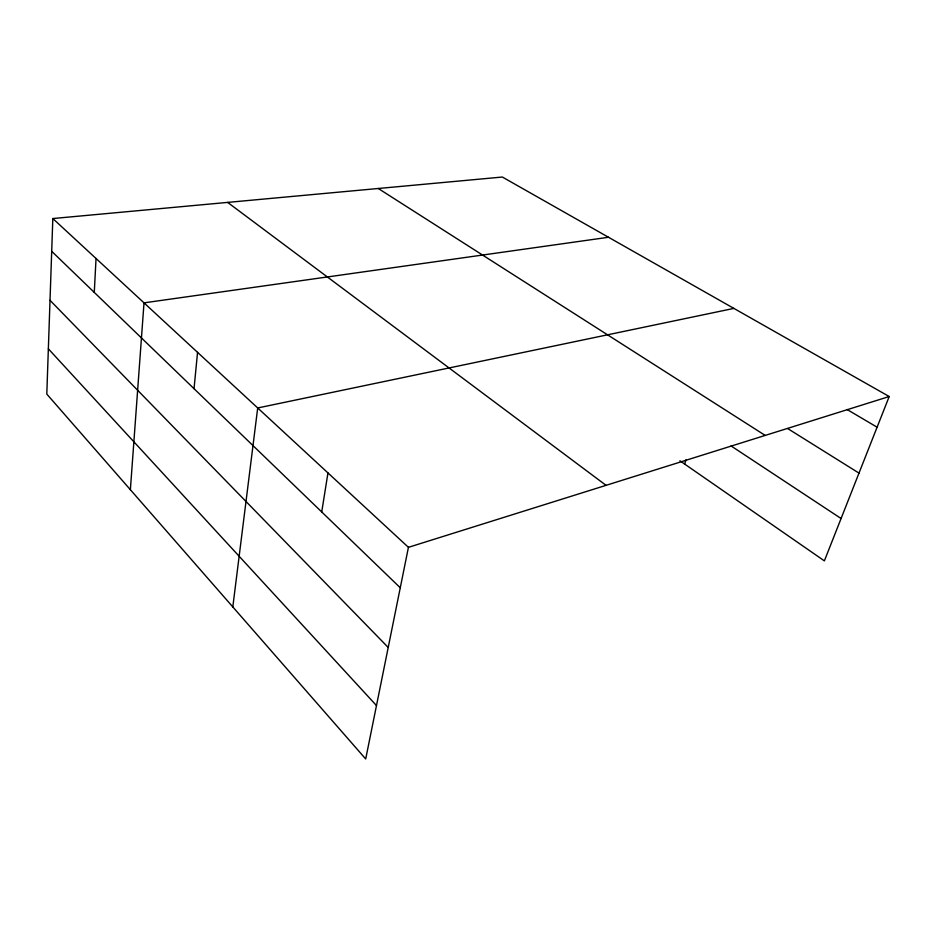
<?xml version="1.0" encoding="UTF-8"?>
<svg xmlns="http://www.w3.org/2000/svg" width="936" height="936" viewBox="0 0 936 936"><rect width="100%" height="100%" fill="white"/><g stroke="black" fill="none" stroke-linecap="round" stroke-linejoin="round"><path stroke-width="1.4" d="M52.825 218.544L46.8 394.091L365.695 758.967L408.435 547.326L52.825 218.544L502.351 177.033L889.2 396.525L824.37 560.875L679.91 460.781M94.279 292.395L96.045 258.511M130.373 489.727L144.015 302.855L608.517 237.264M194.033 388.686L197.554 352.357M232.807 606.926L257.704 407.967L733.882 308.4M321.727 511.945L327.963 472.914M684.661 464.069L685.983 459.892M408.435 547.326L889.2 396.525M847.15 409.535L877.102 427.202M787.656 428.536L858.991 473.101M378.273 188.487L765.192 435.427M731.063 445.934L841.078 518.509M227.635 202.398L606.048 485.339M51.702 251.304L400.269 587.761M50.017 300.316L388.218 647.455M48.356 348.824L376.483 705.568"/></g></svg>
